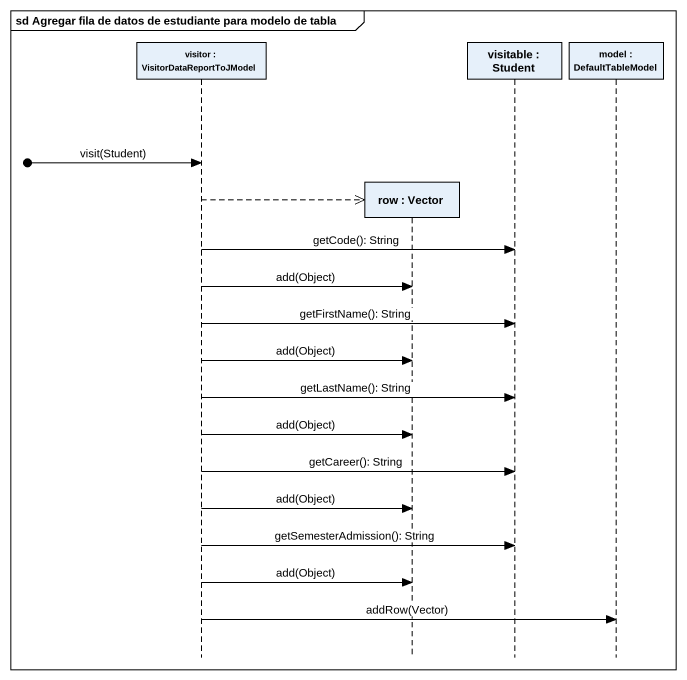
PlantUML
@startuml
mainframe sd Agregar fila de datos de estudiante para modelo de tabla
hide footbox
participant "visitor : VisitorDataReportToJModel" as visitor
participant "row : Vector" as row
participant "visitable : Student" as visitable
participant "model : DefaultTableModel" as model

[o-> visitor : visit(Student)
visitor -->> row **
visitor -> visitable : getCode(): String
visitor -> row : add(Object)
visitor -> visitable : getFirstName(): String
visitor -> row : add(Object)
visitor -> visitable : getLastName(): String
visitor -> row : add(Object)
visitor -> visitable : getCareer(): String
visitor -> row : add(Object)
visitor -> visitable : getSemesterAdmission(): String
visitor -> row : add(Object)
visitor -> model : addRow(Vector)
@enduml
